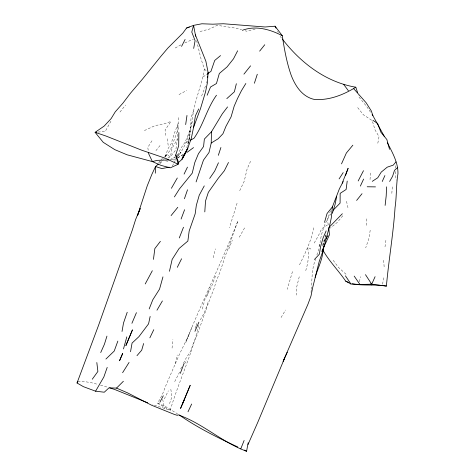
<?xml version="1.0" encoding="UTF-8"?>
<svg xmlns="http://www.w3.org/2000/svg" width="475" height="475" viewBox="0 0 475 475"><rect width="100%" height="100%" fill="white"/><g stroke="black" fill="none" stroke-linecap="round" stroke-linejoin="round"><path stroke-width="0.36" stroke-dasharray="2.38 1.78" d="M322.709 246.098L322.786 242.517M167.895 158.021L170.436 156.732L175.851 149.797L177.288 139.234L178.493 116.541M366.439 225.352L366.837 218.815M391.839 193.384L392.32 186.479M370.031 179.55L370.607 171.552M395.438 168.079L395.734 164.641M172.057 348.098L172.9 339.601M311.03 292.321L311.256 290.118M311.333 289.382C312.182 279.181 311.535 268.856 315.637 259.172M177.721 127.567L178.167 123.447L174.325 133.356L171.184 143.581L167.918 148.912L165.045 157.225L163.738 158.965M323.487 245.201L323.891 241.573L326.123 234.175L325.268 238.402M319.657 246.869C320.518 235.149 324.057 223.535 330.885 213.887M385.005 246.834L386.11 238.8M176.837 157.552C185.47 147.583 189.43 134.443 192.138 121.731C193.289 103.514 201.394 86.824 204.357 69.059L200.86 58.294L196.424 39.912M370.191 230.244L369.033 238.094L365.72 247.837M206.376 83.036L206.607 81.629M323.332 245.456L323.802 242.642M188.165 144.542L190.469 131.023L188.456 143.218M377.821 143.254L379.008 136.604L375.06 129.93L372.186 120.585L363.387 114.778L356.98 106.727M188.427 143.153L189.703 136.123L186.711 147.879M324.55 241.923L325.126 239.103M359.438 281.734L360.495 276.688M382.523 284.169L383.972 277.299M175.299 363.601L177.199 354.968M189.584 132.293L192.138 121.731M213.233 257.717L215.401 248.858M313.755 227.792C311.208 241.27 305.009 253.608 299.018 265.822M299.25 276.753L296.614 287.28L296.679 295.088M198.609 325.233C192.126 354.528 178.642 381.567 170.264 410.216L152.481 404.641M305.763 270.637L307.652 263.506L308.661 254.992L307.669 247.338L311.63 249.422M202.356 309.059L205.069 298.947L211.262 287.363L215.602 275.749M292.469 271.593L287.28 289.311M237.072 203.235L229.455 227.679M195.16 328.463L195.872 326.355M196.11 325.654L197.297 322.151M316.902 255.004L319.426 247.546M207.991 302.504L204.493 312.348L199.678 321.1M169.527 403.655L171.986 396.773L170.679 388.348M206.958 295.717L210.205 286.722M178.707 127.579L170.596 149.595L165.045 157.225L166.505 154.713L170.436 156.732L172.003 148.491L177.288 139.234M189.109 334.216L185.844 342.249C202.012 301.257 222.045 261.915 237.939 220.804L225.215 256.257L219.883 272.389L215.888 282.073L214.32 287.874L209.511 300.058L196.941 335.492L193.758 342.238L190.677 351.168L185.683 358.845L183.493 363.268M201.614 96.027L206.144 84.443M191.835 327.275L188.563 335.605L179.562 354.017L166.434 384.138L162.331 394.666L157.647 403.085L159.054 404.261L170.264 410.216M228.754 249.078L232.311 240.231M193.729 110.823L191.087 116.998L190.344 129.669L185.036 142.34L180.749 148.443L177.502 155.42M250.545 161.286L247.071 169.13L244.233 181.183L239.507 191.128M330.558 210.615L327.34 219.539L328.397 225.613M319.01 246.258L320.542 242.98M164.35 398.911L168.31 390.818M180.678 368.956L181.616 367.062M174.717 381.603L179.805 371.794M172.395 165.971L173.761 163.382M174.105 162.735L175.809 159.499M110.954 121.208L105.248 131.427L97.998 132.08M239.287 237.221L245.45 226.373M314.183 243.034L318.298 235.962L321.694 228.73L328.742 224.105M281.075 317.502L285.564 310.003M184.573 363.767L186.782 360.08M151.976 140.796L147.79 147.398L148.402 151.691M324.704 240.398L323.891 241.573L323.594 240.297M160.247 163.614L163.299 159.547M175.619 158.846L174.919 159.737L172.763 160.253M158.686 162.563L160.479 160.295M119.961 112.076L125.537 105.052M155.925 150.64L160.882 144.519M177.733 156.281L181.028 152.368L175.976 156.239M342.843 215.781L336.906 222.71L330.345 228.107M160.977 159.832L162.486 158.436M164.498 156.572L166.505 154.713M159.362 163.168L161.542 161.251M170.234 159.588L175.412 156.667M203.163 76.897L207.355 73.916M177.822 157.819L184.348 153.93M177.602 157.884L183.118 154.648M175.186 47.999L180.933 44.864M185.868 142.69L189.62 140.648M179.01 94.584L186.705 90.487M144.412 130.548L155.206 125.566L163.643 124.022L170.964 121.481L165.098 129.99L165.799 136.812M184.822 42.934L193.373 39.11M199.975 31.528L209.267 29.117L217.241 25.335L236.069 28.203L241.662 29.794M171.327 159.659L175.578 158.597M255.128 29.112L246.555 31.178L245.159 30.78M173.725 157.955L175.59 157.718M77.847 381.366L82.876 381.336L91.307 382.69L97.678 384.358M165.603 160.871L168.459 161.292M100.504 385.094L108.258 387.434M157.647 403.085L164.831 406.119L177.436 413.796M346.014 274.229L338.443 267.366L333.112 260.193M204.357 69.059L207.581 72.004M280.108 36.332L281.455 37.964M370.518 112.171L366.558 106.317L359.159 97.274L358.488 95.261M321.302 250.658L321.955 251.916M277.59 31.267L278.219 32.532M346.518 201.305L348.312 209.214M162.682 399.344L164.611 408.648M395.141 171.517L396.186 180.239M167.402 138.807L168.263 146.229M383.681 260.264L384.216 268.084"/><path stroke-width="0.71" d="M178.867 132.525L178.695 145.742L175.75 154.957L178.137 164.279L170.311 167.835L161.108 165.419L152.392 161.589L127.08 154.791L114.784 149.637L103.223 142.31L95.101 132.335L104.162 126.083L111.132 118.596L115.253 111.845L122.966 103.093L130.441 93.248L142.755 78.785L160.645 56.602L167.865 48.076L182.792 33.173L186.592 28.007L193.557 25.365L201.905 23.774L212.788 24.189L223.357 23.75L265.098 26.98L275.072 26.208L282.281 35.72C284.323 49.044 286.657 62.379 291.139 75.139C295.236 85.975 302.29 96.823 314.349 99.441C329.027 100.599 343.585 94.834 355.805 87.204L357.592 92.577M196.092 181.913L203.454 160.134L208.988 152.54L211.221 143.017L211.476 131.765L222.342 113.768L227.561 106.923M155.307 173.197L155.545 166.535L158.27 164.13M386.597 186.841L386.187 195.985L385.118 205.402M204.796 211.892L205.521 201.008L208.335 192.345L218.268 178.268L224.348 170.763L228.481 162.468M328.819 228.356L329.436 234.822L322.638 249.678C328.985 261.149 338.402 270.382 345.717 281.164L350.936 283.997L359.973 284.478L371.711 284.204L386.395 286.087C388.752 259.896 393.324 233.908 395.046 207.634C396.726 196.377 396.073 184.882 397.967 173.696C398.192 162.61 392.356 152.451 387.434 142.868M193.681 48.414L195.094 40.666L191.781 32.068L193.557 25.365L195.368 34.847L205.895 61.317L208.115 72.497L207.361 82.965L205.562 91.812L200.468 108.716L193.551 127.383L191.306 138.35L187.862 147.933L186.158 152.19L181.996 159.357L178.588 162.45L178.137 164.279L165.46 158.288L141.811 150.237L105.996 136.04L95.101 132.335L96.55 132.204M343.205 181.569L339.441 188.694L332.405 206.868L331.247 218.096L329.436 226.628L322.293 252.748L319.206 261.523L312.663 287.642L311 295.996L307.937 304.249L283.147 361.327L287.274 352.266M315.157 277.37C317.9 267.799 322.952 259.041 323.089 248.823M153.455 259.386L154.844 248.579L160.396 241.353M347.213 181.088L346.109 189.501L340.153 193.355L340.094 203.104L333.248 210.116M185.666 124.575L186.984 115.443M193.551 127.383L195.415 115.847L198.687 108.953M207.302 77.413L207.533 76.006M207.765 74.605L208.115 72.497M322.608 253.175L323.825 246.139M122.022 331.467L123.524 322.976L127.217 312.265M130.53 351.72L132.074 343.069L138.938 336.65L148.58 323.825L150.148 316.433M169.142 167.182L161.868 168.589L155.545 166.535L151.893 174.313L147.25 185.814L137.643 215.193L140.214 208.531L135.654 219.444L132.287 230.143L98.491 325.506L77.033 382.998L83.44 386.68L95.576 391.198L104.28 392.213L108.977 387.849L116.523 388.099L127.591 392.884L151.638 405.24L174.046 414.307L177.365 415.37L177.965 414.77C202.647 423.231 222.003 442.397 246.578 451.25L248.17 442.807M336.68 196.335L335.077 204.487L332.363 213.299M169.45 271.284L172.152 259.403L179.123 248.449L187.862 241.051L189.163 231.034L195.154 213.887L196.353 205.253L199.245 195.207L204.268 185.879M236.354 83.719L234.383 91.8L226.801 98.634M123.5 348.917L126.813 336.846M162.961 276.866L159.535 289.156L152.784 299.802L149.18 308.94M324.526 222.371L327.049 213.536L332.405 206.868M143.622 343.526L141.704 350.194L136.978 355.668M106.952 336.11L104.417 344.25L100.712 352.563M254.38 83.25L257.296 74.231M218.334 155.313L220.911 147.493M184.419 198.752L187.524 189.78M107.213 367.383L103.853 376.99L95.576 391.198M345.622 175.275L348.122 168.287L342.202 183.154M117.853 341.098L114.202 351.09L105.919 359.047M181.094 219.046L184.603 209.701M180.316 373.303L183.956 363.749M179.277 237.951L183.498 227.24M284.721 357.889L257.765 422.352L248.021 444.511M240.748 448.899L244.126 440.468M207.142 95.237L210.532 87.002L216.452 83.529L219.325 73.488L227.074 66.898L233.504 58.811L237.637 50.795M182.293 404.439L190.214 385.267L180.553 408.441L184.288 399.754M131.913 323.309L136.432 312.675M326.147 230.856L322.994 238.207L320.595 246.59L319.372 254.184L314.426 259.493M194.946 331.33L198.882 322.192M341.513 163.875L346.358 153.027L352.848 145.19M382.244 181.498L384.904 175.56M375.09 276.682L371.711 284.204L365.471 274.657M218.453 162.777L214.67 171.125L209.665 178.416M360.359 186.099L363.624 179.063M188.005 411.795L191.657 404.029M182.994 156.774L183.801 155.07M149.857 337.844L153.781 329.686M184.08 174.105L187.459 167.141M77.033 382.998L77.847 381.366M177.282 267.33L181.587 258.768M181.587 46.384L185.102 39.455M181.996 159.357L187.862 147.933L182.067 158.668M358.18 180.963L363.488 170.685M159.873 402.272L163.287 395.752M145.231 283.937L152.333 270.732M171.392 188.302L177.3 178M389.625 181.456L392.552 176.368L394.499 170.341L397.759 167.402M216.493 95.214C206.886 108.567 203.407 124.913 194.002 138.267L190.249 140.309M156.964 310.199L162.402 300.942M245.854 83.469L241.442 90.689L237.494 98.562L234.205 106.109L231.076 116.874L225.969 126.32L222.935 133.766L218.144 138.777L211.221 143.017M122.603 372.697L129.069 362.431M174.396 196.917L179.467 188.925L192.238 173.149L194.792 162.527L198.449 153.674L203.567 146.537L204.357 139.086L211.476 131.765M339.091 178.921L343.188 172.591M325.517 239.228L327.958 235.701M92.275 379.228L97.886 371.456L96.823 362.538M243.924 74.153L250.574 65.835M259.641 51.14L264.759 44.745M356.618 200.432L362.033 193.687M171.083 215.591L177.792 207.302M395.972 161.892L393.229 165.146L387.202 167.182L381.229 172.122L377.756 177.769L372.269 181.343M328.747 227.638L342.344 213.738M116.523 388.099L123.393 381.259M220.531 55.599L214.706 60.456L210.947 71.363L207.955 73.488M187.215 152.249L193.527 147.606M186.592 28.007L189.406 27.033M242.333 30.305C255.698 25.252 270.127 29.361 282.281 35.72M169.017 159.915L157.059 160.366L152.392 161.589L148.711 153.835L148.503 152.404M386.395 286.087C375.078 284.109 363.529 286.003 352.236 283.801M367.187 186.77L375.488 186.883M282.352 39.057C300.521 62.682 325.814 82.199 355.805 87.204M109.666 387.879L114.594 389.441L147.713 402.806M345.717 281.164L348.929 282.577M237.732 446.945C217.55 437.623 197.558 427.708 179.265 414.996M244.292 450.074L246.578 451.25M372.946 120.335L377.631 123.482L380.891 132.24L386.858 139.519L389.53 149.334M353.816 88.819L366.166 102.796L371.355 110.99L372.899 115.68L384.281 136.331M343.556 84.247L348.389 90.749M354.178 276.106L359.973 284.478M372.103 114.511L372.899 115.68M345.408 275.815L350.936 283.997M370.832 283.706L371.486 284.899M275.072 26.208L276.017 28.102M175.75 154.957L178.588 162.45M195.368 34.847L195.67 36.29M132.418 329.959L125.934 345.491L132.418 329.959M122.692 353.418L119.546 360.727L122.692 353.418"/></g></svg>
